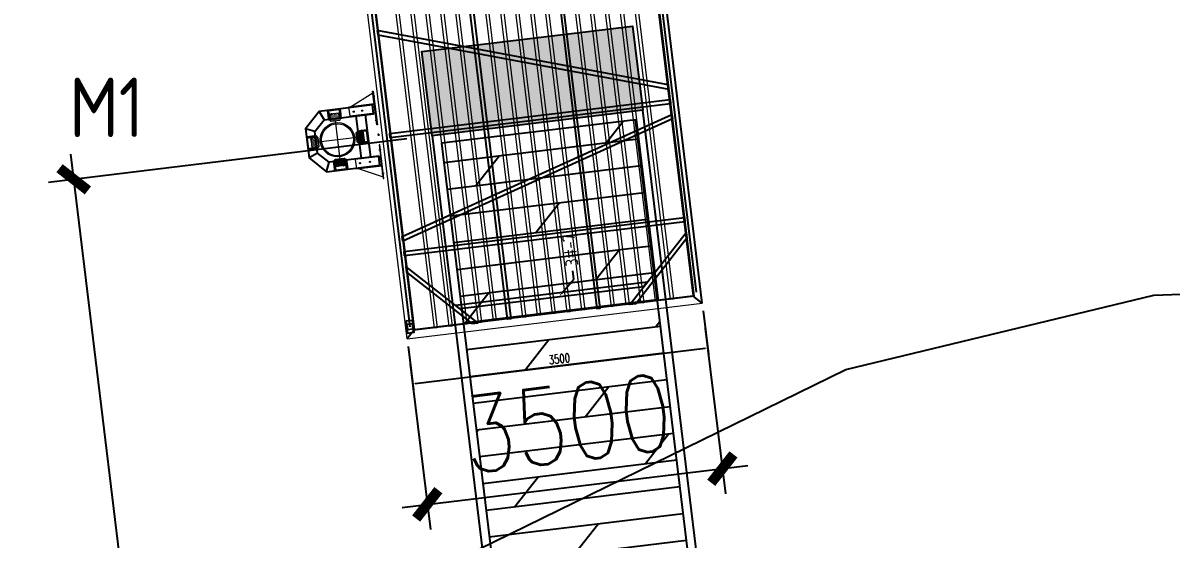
# Model space of a CAD drawing. Extents: x -259369 to -50372, y -155978 to 198088.
# Drawn here: x -196145 to -182626, y -27774 to -21694 of the extents above; entities that cross this region are included whole.
import ezdxf
from ezdxf import colors
from ezdxf.entities.mleader import LeaderData, LeaderLine
from ezdxf.math import Vec2, Vec3

# ---------------------------------------------------------------- set-up
doc = ezdxf.new("R2010")
doc.units = 0
doc.header["$LTSCALE"] = 1000
doc.header["$MEASUREMENT"] = 0
for name, pattern in [('CENTER', [2, 1.25, -0.25, 0.25, -0.25]), ('DASHED', [0.75, 0.5, -0.25]), ('HIDDEN', [0.375, 0.25, -0.125])]:
    doc.linetypes.add(name, pattern=pattern)
for name, color, linetype in [('PUB_TEXT', 7, 'Continuous'), ('主框型材', 4, 'Continuous'), ('抱桩器', 255, 'Continuous'), ('标注', 9, 'Continuous'), ('浮箱U槽', 5, 'Continuous'), ('连接端梁', 130, 'Continuous'), ('铝合金', 7, 'Continuous'), ('铝横梁', 220, 'Continuous')]:
    doc.layers.add(name, color=color, linetype=linetype)
for name, color, linetype, lineweight in [('导框型材', 2, 'Continuous', 18), ('轮子座', 7, 'Continuous', 9), ('铝主梁', 3, 'Continuous', 9), ('铝龙骨', 7, 'Continuous', 9)]:
    doc.layers.add(name, color=color, linetype=linetype, lineweight=lineweight)
doc.styles.add('HZTXT', font='txtw.shx', dxfattribs={"width": 0.8, "bigfont": 'hztxtw.shx'})
doc.styles.get("Standard").update_dxf_attribs({"font": 'gbenor.shx', "bigfont": 'gbcbig.shx'})
doc.styles.add('STANDARD_T3', font='simplex.shx', dxfattribs={"width": 0.7, "bigfont": 'hztxt.shx'})
doc.dimstyles.new('DIM-300', dxfattribs={"dimscale": 300, "dimtxt": 3, "dimasz": 1, "dimexe": 1, "dimexo": 1, "dimgap": 1, "dimtad": 1, "dimdec": 0, "dimdsep": 46, "dimtxsty": 'HZTXT', "dimblk": 'ARCHTICK', "dimcen": 0, "dimdle": 1, "dimclrd": 9, "dimclre": 9, "dimclrt": 2, "dimadec": 1, "dimazin": 0, "dimtfac": 1, "dimtdec": 0, "dimtix": 1, "dimtmove": 2, "dimatfit": 3, "dimldrblk": 'ARCHTICK', "dimfxl": 0, "dimtolj": 1, "dimtzin": 0, "dimarcsym": 0})
doc.dimstyles.new('W&&30', dxfattribs={"dimtxt": 105, "dimasz": 30, "dimexe": 75, "dimexo": 90, "dimgap": 30, "dimtad": 1, "dimdec": 0, "dimzin": 0, "dimdsep": 46, "dimtxsty": 'STANDARD_T3', "dimcen": 0.09, "dimclrd": 1, "dimclre": 1, "dimclrt": 7, "dimazin": 2, "dimtfac": 1, "dimtdec": 0, "dimtix": 1, "dimtmove": 2, "dimatfit": 3, "dimfxl": 0, "dimtolj": 1, "dimtzin": 0, "dimarcsym": 0})
pattern_1 = [(0, (1212.185, -561.11), (6.35, 12.7), [0, -12.7])]

# ---------------------------------------------------------------- blocks, each defined once
blk = doc.blocks.new('thwerg')
at = {"color": 252, "linetype": 'Continuous', "elevation": -32017, "flags": 128}
blk.add_lwpolyline([(106933, -30769), (107635, -30369), (114725, -28078), (119240, -25868), (122867, -24992), (126369, -24863), (131244, -25695), (140044, -24946), (146723, -24787), (160192, -25793), (172447, -28232), (182746, -30446)], dxfattribs=at)
blk = doc.blocks.new('_ArchTick')
at = {"color": 0, "linetype": 'ByBlock', "const_width": 0.4}
blk.add_lwpolyline([(-0.5, -0.5), (0.5, 0.5)], dxfattribs=at)
blk = doc.blocks.new('*D499')
at = {"color": 9, "lineweight": -2, "transparency": 16777216}
for p, q in [((-188110, -25292), (-187873, -27242)), ((-191584, -25714), (-191347, -27663)), ((-191681, -27402), (-187611, -26908))]:
    blk.add_line(p, q, dxfattribs=at)
at = {"layer": 'Defpoints', "color": 0, "transparency": 16777216}
for p in [(-188146, -24994, 29521), (-191620, -25416, 29521), (-187909, -26944)]:
    blk.add_point(p, dxfattribs=at)
at = {"color": 9, "lineweight": -2, "transparency": 16777216, "xscale": 300, "yscale": 300, "zscale": 300}
for p, rotation in [((-187909, -26944), 6.9186247879407), ((-191384, -27365), 186.9186247879407)]:
    blk.add_blockref('_ArchTick', p, dxfattribs=dict(at, rotation=rotation))
at = {"color": 2, "transparency": 16777216, "insert": (-189737, -26410), "char_height": 900, "attachment_point": 5, "rotation": 6.9186, "style": 'HZTXT'}
blk.add_mtext('\\A1;3500', dxfattribs=at)
blk = doc.blocks.new('GW-2.5x15m')
h = blk.add_hatch()
h.set_pattern_fill('DOTS', color=256, scale=50)
h.set_pattern_definition([(0, (0, 0), (39.6875, 79.375), [0, -79.375])])
h.paths.add_polyline_path([(120532, 62849), (119532, 62849), (119532, 60349), (120532, 60349)])
h.paths.add_polyline_path([(135532, 62849), (134532, 62849), (134532, 60349), (135532, 60349)])
h = blk.add_hatch()
h.set_pattern_fill('DOLMIT', color=252, scale=50, angle=89.9991)
h.set_pattern_definition([(89.999106, (-806344.56, -2433484.9), (-317.5, 0.004954), []), (134.999106, (-806344.6, -2433484.9), (-635.00947, -634.98966), [449.0128, -898.0256])])
edge = h.paths.add_edge_path()
edge.add_line((134432, 62749), (120632, 62749))
edge.add_line((120632, 62749), (120632, 60449))
edge.add_line((119632, 60449), (134432, 60449))
edge.add_line((134432, 60449), (134432, 62749))
at = {"color": 1}
for points in [[(120532, 62849), (120532, 60349), (119532, 60349), (119532, 62849)], [(134532, 62849), (134532, 60349), (135532, 60349), (135532, 62849)]]:
    blk.add_lwpolyline(points, close=True, dxfattribs=at)
at = {"layer": '抱桩器', "color": 1}
for points in [[(120532, 60349), (134532, 60349), (134532, 62849), (120532, 62849)], [(120632, 60449), (134432, 60449), (134432, 62749), (120632, 62749)]]:
    blk.add_lwpolyline(points, close=True, dxfattribs=at)
blk = doc.blocks.new('*D503')
at = {"color": 9, "lineweight": -2, "transparency": 16777216}
for p, q in [((-191625, -23061), (-195845, -23573)), ((-195583, -23239), (-193825, -37732)), ((-189938, -36959), (-194159, -37471))]:
    blk.add_line(p, q, dxfattribs=at)
at = {"layer": 'Defpoints', "color": 0, "transparency": 16777216}
for p in [(-191327, -23024, 29521), (-189641, -36922, 29521), (-193861, -37435)]:
    blk.add_point(p, dxfattribs=at)
at = {"color": 9, "lineweight": -2, "transparency": 16777216, "xscale": 300, "yscale": 300, "zscale": 300}
for p, rotation in [((-195547, -23536), 96.9173732974758), ((-193861, -37435), 276.9173732974758)]:
    blk.add_blockref('_ArchTick', p, dxfattribs=dict(at, rotation=rotation))
at = {"color": 2, "transparency": 16777216, "insert": (-193960, -30395), "char_height": 900, "attachment_point": 5, "rotation": 276.9174, "style": 'HZTXT'}
blk.add_mtext('\\A1;14000', dxfattribs=at)
blk = doc.blocks.new('*U362')
h = blk.add_hatch()
h.set_pattern_fill('DOTS', color=256, scale=8)
h.set_pattern_definition(pattern_1)
h.paths.add_polyline_path([(64, 50, 0.4142135624), (54, 60), (-11, 60, 0.4142135624), (-21, 50), (-21, -50, 0.4142135624), (-11, -60), (54, -60, 0.4142135624), (64, -50)])
at = {"layer": '导框型材', "color": 0, "linetype": 'Continuous'}
for p, q in [((-64, 63.508929), (-64, 75.5)), ((-64, 75.5), (-63.389317, 75.5)), ((-64, -63.50893), (-64, 63.508929)), ((-7.891644, 75.5), (-63.389317, 75.5)), ((-63.389317, 75.5), (-63.389317, 64.5)), ((-63.389317, 64.5), (-7.891644, 64.5)), ((-62, 77.5), (-6.502327, 77.5)), ((-62, 62.5), (-62, -62.5)), ((-6.502327, 62.5), (-62, 62.5)), ((-2.965328, 75.5), (-7.891644, 75.5)), ((-7.891644, 75.5), (-7.891644, 64.5)), ((-7.891644, 64.5), (-2.965328, 64.5)), ((-6.502327, 77.5), (-1.08338, 77.5)), ((-1.08338, 62.5), (-6.502327, 62.5)), ((47.5, 75.5), (-2.965328, 75.5)), ((-2.965328, 64.5), (-2.965328, 75.5)), ((47.5, 64.5), (-2.965328, 64.5)), ((-1.08338, 77.5), (45.5, 77.5)), ((45.5, 62.5), (-1.08338, 62.5)), ((31, 62.498484), (31, 60)), ((47.5, 64.5), (47.5, 75.5)), ((-64, -63.78066), (-64, -63.500287)), ((-64, -75.5), (-64, -63.78066)), ((-64, -75.5), (-63.389317, -75.5)), ((-63.389317, -64.5), (-63.389317, -75.5)), ((-7.891644, -64.5), (-63.389317, -64.5)), ((-63.389317, -75.5), (-7.891644, -75.5)), ((-62, -62.5), (-6.502327, -62.5)), ((-6.502327, -77.5), (-62, -77.5)), ((-2.965328, -64.5), (-7.891644, -64.5)), ((-7.891644, -75.5), (-7.891644, -64.5)), ((-7.891644, -75.5), (-2.965328, -75.5)), ((-6.502327, -62.5), (-1.08338, -62.5)), ((-1.08338, -77.5), (-6.502327, -77.5)), ((47.5, -64.5), (-2.965328, -64.5)), ((-2.965328, -64.5), (-2.965328, -75.5)), ((47.5, -75.5), (-2.965328, -75.5)), ((-1.08338, -62.5), (45.5, -62.5)), ((45.5, -77.5), (-1.08338, -77.5)), ((31, -60), (31, -62.498484)), ((47.5, -75.5), (47.5, -64.5))]:
    blk.add_line(p, q, dxfattribs=at)
at = {"layer": '导框型材', "color": 1, "linetype": 'CENTER', "ltscale": 0.28}
for p, q in [((-18.5, 35), (-14.5, 35)), ((-16.5, 37), (-16.5, 33)), ((-18.5, -35), (-14.5, -35)), ((-16.5, -37), (-16.5, -33))]:
    blk.add_line(p, q, dxfattribs=at)
at = {"layer": '导框型材', "color": 1, "linetype": 'CENTER', "ltscale": 0.404352}
for p, q in [((-18.5, 0), (-14.5, 0)), ((-16.5, -2), (-16.5, 2))]:
    blk.add_line(p, q, dxfattribs=at)
at = {"layer": '导框型材', "color": 1, "linetype": 'CENTER', "ltscale": 0.1}
for p, q in [((18.75, 70), (24.25, 70)), ((21.5, 67.25), (21.5, 72.75)), ((18.75, -70), (24.25, -70)), ((21.5, -72.75), (21.5, -67.25))]:
    blk.add_line(p, q, dxfattribs=at)
at = {"layer": '导框型材', "color": 0}
blk.add_lwpolyline([(-11, 60), (54, 60, -0.4142135624), (64, 50), (64, -50, -0.4142135624), (54, -60), (-11, -60, -0.4142135624), (-21, -50), (-21, 50, -0.4142135624)], format="xyb", close=True, dxfattribs=at)
for centre in [(21.5, 70), (21.5, -70)]:
    blk.add_circle(centre, 2.5, dxfattribs=at)
at = {"layer": '导框型材', "color": 0, "linetype": 'Continuous', "extrusion": (0, 0, -1)}
for centre, start, end in [((62, 75.5), 0, 90), ((62, 64.5), 270, 0), ((62, -64.5), 0, 90), ((62, -75.5), 270, 0)]:
    blk.add_arc(centre, 2, start, end, dxfattribs=at)
at = {"layer": '导框型材', "color": 0, "linetype": 'Continuous', "extrusion": (1.22461e-16, 0, -1)}
blk.add_arc((16.5, 35), 7, 310.0052008841, 49.9947991159, dxfattribs=at)
at = {"layer": '导框型材', "color": 0, "linetype": 'Continuous'}
for centre, radius, start, end in [((45.5, 75.5), 2, 0, 90), ((45.5, 64.5), 2, 270, 0), ((-16.5, -35), 7, 130.0052008841, 229.9947991159), ((45.5, -64.5), 2, 0, 90), ((45.5, -75.5), 2, 270, 0)]:
    blk.add_arc(centre, radius, start, end, dxfattribs=at)
for centre, major_axis, ratio, start_param, end_param in [((-62, 75.5), (0, 2), 0.694658, 0, 1.5707963268), ((-6.502327, 75.5), (0, -2), 0.694658, 3.1415926536, 4.7123889804), ((-6.502327, 64.5), (0, 2), 0.694658, 1.5707963268, 3.1415926536), ((-1.08338, 75.5), (0, -2), 0.940974, 3.1415926536, 4.7123889804), ((-1.08338, 64.5), (0, 2), 0.940974, 1.5707963268, 3.1415926536), ((-62, -75.5), (0, 2), 0.694658, 1.5707963268, 3.1415926536), ((-6.502327, -64.5), (0, 2), 0.694658, 0, 1.5707963268), ((-6.502327, -75.5), (0, 2), 0.694658, 1.5707963268, 3.1415926536), ((-1.08338, -64.5), (0, 2), 0.940974, 0, 1.5707963268), ((-1.08338, -75.5), (0, 2), 0.940974, 1.5707963268, 3.1415926536)]:
    blk.add_ellipse(centre, major_axis=major_axis, ratio=ratio, start_param=start_param, end_param=end_param, dxfattribs=at)
at = {"layer": '导框型材', "color": 0, "linetype": 'Continuous', "extrusion": (0, 0, -1)}
for centre, start_param, end_param in [((-62, 64.5), 0, 1.5707963268), ((-62, -64.5), 1.5707963268, 3.1415926536)]:
    blk.add_ellipse(centre, major_axis=(0, -2), ratio=0.694658, start_param=start_param, end_param=end_param, dxfattribs=at)
blk = doc.blocks.new('*U358')
at = {"layer": '轮子座', "color": 0, "linetype": 'ByBlock', "lineweight": -2, "transparency": 16777216}
blk.add_blockref('*U362', (0, 0), dxfattribs=at)
blk = doc.blocks.new('*U359')
h = blk.add_hatch()
h.set_pattern_fill('DOTS', color=256, scale=8)
h.set_pattern_definition(pattern_1)
h.paths.add_polyline_path([(64, 50, 0.4142135624), (54, 60), (-11, 60, 0.4142135624), (-21, 50), (-21, -50, 0.4142135624), (-11, -60), (54, -60, 0.4142135624), (64, -50)])
at = {"layer": '导框型材', "color": 0, "linetype": 'Continuous'}
for p, q in [((-64, 63.508929), (-64, 75.5)), ((-64, 75.5), (-63.389317, 75.5)), ((-64, -63.50893), (-64, 63.508929)), ((-7.891644, 75.5), (-63.389317, 75.5)), ((-63.389317, 75.5), (-63.389317, 64.5)), ((-63.389317, 64.5), (-7.891644, 64.5)), ((-62, 77.5), (-6.502327, 77.5)), ((-62, 62.5), (-62, -62.5)), ((-6.502327, 62.5), (-62, 62.5)), ((-2.965328, 75.5), (-7.891644, 75.5)), ((-7.891644, 75.5), (-7.891644, 64.5)), ((-7.891644, 64.5), (-2.965328, 64.5)), ((-6.502327, 77.5), (-1.08338, 77.5)), ((-1.08338, 62.5), (-6.502327, 62.5)), ((47.5, 75.5), (-2.965328, 75.5)), ((-2.965328, 64.5), (-2.965328, 75.5)), ((47.5, 64.5), (-2.965328, 64.5)), ((-1.08338, 77.5), (45.5, 77.5)), ((45.5, 62.5), (-1.08338, 62.5)), ((31, 62.498484), (31, 60)), ((47.5, 64.5), (47.5, 75.5)), ((-64, -63.78066), (-64, -63.500287)), ((-64, -75.5), (-64, -63.78066)), ((-64, -75.5), (-63.389317, -75.5)), ((-63.389317, -64.5), (-63.389317, -75.5)), ((-7.891644, -64.5), (-63.389317, -64.5)), ((-63.389317, -75.5), (-7.891644, -75.5)), ((-62, -62.5), (-6.502327, -62.5)), ((-6.502327, -77.5), (-62, -77.5)), ((-2.965328, -64.5), (-7.891644, -64.5)), ((-7.891644, -75.5), (-7.891644, -64.5)), ((-7.891644, -75.5), (-2.965328, -75.5)), ((-6.502327, -62.5), (-1.08338, -62.5)), ((-1.08338, -77.5), (-6.502327, -77.5)), ((47.5, -64.5), (-2.965328, -64.5)), ((-2.965328, -64.5), (-2.965328, -75.5)), ((47.5, -75.5), (-2.965328, -75.5)), ((-1.08338, -62.5), (45.5, -62.5)), ((45.5, -77.5), (-1.08338, -77.5)), ((31, -60), (31, -62.498484)), ((47.5, -75.5), (47.5, -64.5))]:
    blk.add_line(p, q, dxfattribs=at)
at = {"layer": '导框型材', "color": 1, "linetype": 'CENTER', "ltscale": 0.28}
for p, q in [((-18.5, 35), (-14.5, 35)), ((-16.5, 37), (-16.5, 33)), ((-18.5, -35), (-14.5, -35)), ((-16.5, -37), (-16.5, -33))]:
    blk.add_line(p, q, dxfattribs=at)
at = {"layer": '导框型材', "color": 1, "linetype": 'CENTER', "ltscale": 0.404352}
for p, q in [((-18.5, 0), (-14.5, 0)), ((-16.5, -2), (-16.5, 2))]:
    blk.add_line(p, q, dxfattribs=at)
at = {"layer": '导框型材', "color": 1, "linetype": 'CENTER', "ltscale": 0.1}
for p, q in [((18.75, 70), (24.25, 70)), ((21.5, 67.25), (21.5, 72.75)), ((18.75, -70), (24.25, -70)), ((21.5, -72.75), (21.5, -67.25))]:
    blk.add_line(p, q, dxfattribs=at)
at = {"layer": '导框型材', "color": 0}
blk.add_lwpolyline([(-11, 60), (54, 60, -0.4142135624), (64, 50), (64, -50, -0.4142135624), (54, -60), (-11, -60, -0.4142135624), (-21, -50), (-21, 50, -0.4142135624)], format="xyb", close=True, dxfattribs=at)
for centre in [(21.5, 70), (21.5, -70)]:
    blk.add_circle(centre, 2.5, dxfattribs=at)
at = {"layer": '导框型材', "color": 0, "linetype": 'Continuous', "extrusion": (0, 0, -1)}
for centre, start, end in [((62, 75.5), 0, 90), ((62, 64.5), 270, 0), ((62, -64.5), 0, 90), ((62, -75.5), 270, 0)]:
    blk.add_arc(centre, 2, start, end, dxfattribs=at)
at = {"layer": '导框型材', "color": 0, "linetype": 'Continuous', "extrusion": (1.22461e-16, 0, -1)}
blk.add_arc((16.5, 35), 7, 310.0052008841, 49.9947991159, dxfattribs=at)
at = {"layer": '导框型材', "color": 0, "linetype": 'Continuous'}
for centre, radius, start, end in [((45.5, 75.5), 2, 0, 90), ((45.5, 64.5), 2, 270, 0), ((-16.5, -35), 7, 130.0052008841, 229.9947991159), ((45.5, -64.5), 2, 0, 90), ((45.5, -75.5), 2, 270, 0)]:
    blk.add_arc(centre, radius, start, end, dxfattribs=at)
for centre, major_axis, ratio, start_param, end_param in [((-62, 75.5), (0, 2), 0.694658, 0, 1.5707963268), ((-6.502327, 75.5), (0, -2), 0.694658, 3.1415926536, 4.7123889804), ((-6.502327, 64.5), (0, 2), 0.694658, 1.5707963268, 3.1415926536), ((-1.08338, 75.5), (0, -2), 0.940974, 3.1415926536, 4.7123889804), ((-1.08338, 64.5), (0, 2), 0.940974, 1.5707963268, 3.1415926536), ((-62, -75.5), (0, 2), 0.694658, 1.5707963268, 3.1415926536), ((-6.502327, -64.5), (0, 2), 0.694658, 0, 1.5707963268), ((-6.502327, -75.5), (0, 2), 0.694658, 1.5707963268, 3.1415926536), ((-1.08338, -64.5), (0, 2), 0.940974, 0, 1.5707963268), ((-1.08338, -75.5), (0, 2), 0.940974, 1.5707963268, 3.1415926536)]:
    blk.add_ellipse(centre, major_axis=major_axis, ratio=ratio, start_param=start_param, end_param=end_param, dxfattribs=at)
at = {"layer": '导框型材', "color": 0, "linetype": 'Continuous', "extrusion": (0, 0, -1)}
for centre, start_param, end_param in [((-62, 64.5), 0, 1.5707963268), ((-62, -64.5), 1.5707963268, 3.1415926536)]:
    blk.add_ellipse(centre, major_axis=(0, -2), ratio=0.694658, start_param=start_param, end_param=end_param, dxfattribs=at)
blk = doc.blocks.new('*U360')
at = {"layer": '轮子座', "color": 0, "linetype": 'ByBlock', "lineweight": -2, "transparency": 16777216}
blk.add_blockref('*U359', (0, 0), dxfattribs=at)
blk = doc.blocks.new('*U361')
h = blk.add_hatch()
h.set_pattern_fill('DOTS', color=256, scale=8)
h.set_pattern_definition(pattern_1)
h.paths.add_polyline_path([(64, 50, 0.4142135624), (54, 60), (-11, 60, 0.4142135624), (-21, 50), (-21, -50, 0.4142135624), (-11, -60), (54, -60, 0.4142135624), (64, -50)])
at = {"layer": '导框型材', "color": 0, "linetype": 'Continuous'}
for p, q in [((-64, 63.508929), (-64, 75.5)), ((-64, 75.5), (-63.389317, 75.5)), ((-64, -63.50893), (-64, 63.508929)), ((-7.891644, 75.5), (-63.389317, 75.5)), ((-63.389317, 75.5), (-63.389317, 64.5)), ((-63.389317, 64.5), (-7.891644, 64.5)), ((-62, 77.5), (-6.502327, 77.5)), ((-62, 62.5), (-62, -62.5)), ((-6.502327, 62.5), (-62, 62.5)), ((-2.965328, 75.5), (-7.891644, 75.5)), ((-7.891644, 75.5), (-7.891644, 64.5)), ((-7.891644, 64.5), (-2.965328, 64.5)), ((-6.502327, 77.5), (-1.08338, 77.5)), ((-1.08338, 62.5), (-6.502327, 62.5)), ((47.5, 75.5), (-2.965328, 75.5)), ((-2.965328, 64.5), (-2.965328, 75.5)), ((47.5, 64.5), (-2.965328, 64.5)), ((-1.08338, 77.5), (45.5, 77.5)), ((45.5, 62.5), (-1.08338, 62.5)), ((31, 62.498484), (31, 60)), ((47.5, 64.5), (47.5, 75.5)), ((-64, -63.78066), (-64, -63.500287)), ((-64, -75.5), (-64, -63.78066)), ((-64, -75.5), (-63.389317, -75.5)), ((-63.389317, -64.5), (-63.389317, -75.5)), ((-7.891644, -64.5), (-63.389317, -64.5)), ((-63.389317, -75.5), (-7.891644, -75.5)), ((-62, -62.5), (-6.502327, -62.5)), ((-6.502327, -77.5), (-62, -77.5)), ((-2.965328, -64.5), (-7.891644, -64.5)), ((-7.891644, -75.5), (-7.891644, -64.5)), ((-7.891644, -75.5), (-2.965328, -75.5)), ((-6.502327, -62.5), (-1.08338, -62.5)), ((-1.08338, -77.5), (-6.502327, -77.5)), ((47.5, -64.5), (-2.965328, -64.5)), ((-2.965328, -64.5), (-2.965328, -75.5)), ((47.5, -75.5), (-2.965328, -75.5)), ((-1.08338, -62.5), (45.5, -62.5)), ((45.5, -77.5), (-1.08338, -77.5)), ((31, -60), (31, -62.498484)), ((47.5, -75.5), (47.5, -64.5))]:
    blk.add_line(p, q, dxfattribs=at)
at = {"layer": '导框型材', "color": 1, "linetype": 'CENTER', "ltscale": 0.28}
for p, q in [((-18.5, 35), (-14.5, 35)), ((-16.5, 37), (-16.5, 33)), ((-18.5, -35), (-14.5, -35)), ((-16.5, -37), (-16.5, -33))]:
    blk.add_line(p, q, dxfattribs=at)
at = {"layer": '导框型材', "color": 1, "linetype": 'CENTER', "ltscale": 0.404352}
for p, q in [((-18.5, 0), (-14.5, 0)), ((-16.5, -2), (-16.5, 2))]:
    blk.add_line(p, q, dxfattribs=at)
at = {"layer": '导框型材', "color": 1, "linetype": 'CENTER', "ltscale": 0.1}
for p, q in [((18.75, 70), (24.25, 70)), ((21.5, 67.25), (21.5, 72.75)), ((18.75, -70), (24.25, -70)), ((21.5, -72.75), (21.5, -67.25))]:
    blk.add_line(p, q, dxfattribs=at)
at = {"layer": '导框型材', "color": 0}
blk.add_lwpolyline([(-11, 60), (54, 60, -0.4142135624), (64, 50), (64, -50, -0.4142135624), (54, -60), (-11, -60, -0.4142135624), (-21, -50), (-21, 50, -0.4142135624)], format="xyb", close=True, dxfattribs=at)
for centre in [(21.5, 70), (21.5, -70)]:
    blk.add_circle(centre, 2.5, dxfattribs=at)
at = {"layer": '导框型材', "color": 0, "linetype": 'Continuous', "extrusion": (0, 0, -1)}
for centre, start, end in [((62, 75.5), 0, 90), ((62, 64.5), 270, 0), ((62, -64.5), 0, 90), ((62, -75.5), 270, 0)]:
    blk.add_arc(centre, 2, start, end, dxfattribs=at)
at = {"layer": '导框型材', "color": 0, "linetype": 'Continuous', "extrusion": (1.22461e-16, 0, -1)}
blk.add_arc((16.5, 35), 7, 310.0052008841, 49.9947991159, dxfattribs=at)
at = {"layer": '导框型材', "color": 0, "linetype": 'Continuous'}
for centre, radius, start, end in [((45.5, 75.5), 2, 0, 90), ((45.5, 64.5), 2, 270, 0), ((-16.5, -35), 7, 130.0052008841, 229.9947991159), ((45.5, -64.5), 2, 0, 90), ((45.5, -75.5), 2, 270, 0)]:
    blk.add_arc(centre, radius, start, end, dxfattribs=at)
for centre, major_axis, ratio, start_param, end_param in [((-62, 75.5), (0, 2), 0.694658, 0, 1.5707963268), ((-6.502327, 75.5), (0, -2), 0.694658, 3.1415926536, 4.7123889804), ((-6.502327, 64.5), (0, 2), 0.694658, 1.5707963268, 3.1415926536), ((-1.08338, 75.5), (0, -2), 0.940974, 3.1415926536, 4.7123889804), ((-1.08338, 64.5), (0, 2), 0.940974, 1.5707963268, 3.1415926536), ((-62, -75.5), (0, 2), 0.694658, 1.5707963268, 3.1415926536), ((-6.502327, -64.5), (0, 2), 0.694658, 0, 1.5707963268), ((-6.502327, -75.5), (0, 2), 0.694658, 1.5707963268, 3.1415926536), ((-1.08338, -64.5), (0, 2), 0.940974, 0, 1.5707963268), ((-1.08338, -75.5), (0, 2), 0.940974, 1.5707963268, 3.1415926536)]:
    blk.add_ellipse(centre, major_axis=major_axis, ratio=ratio, start_param=start_param, end_param=end_param, dxfattribs=at)
at = {"layer": '导框型材', "color": 0, "linetype": 'Continuous', "extrusion": (0, 0, -1)}
for centre, start_param, end_param in [((-62, 64.5), 0, 1.5707963268), ((-62, -64.5), 1.5707963268, 3.1415926536)]:
    blk.add_ellipse(centre, major_axis=(0, -2), ratio=0.694658, start_param=start_param, end_param=end_param, dxfattribs=at)
blk = doc.blocks.new('*U364')
at = {"layer": '轮子座', "color": 0, "linetype": 'ByBlock', "lineweight": -2, "transparency": 16777216}
blk.add_blockref('*U361', (0, 0), dxfattribs=at)
blk = doc.blocks.new('*U365')
h = blk.add_hatch()
h.set_pattern_fill('DOTS', color=256, scale=8)
h.set_pattern_definition(pattern_1)
h.paths.add_polyline_path([(64, 50, 0.4142135624), (54, 60), (-11, 60, 0.4142135624), (-21, 50), (-21, -50, 0.4142135624), (-11, -60), (54, -60, 0.4142135624), (64, -50)])
at = {"layer": '导框型材', "color": 0, "linetype": 'Continuous'}
for p, q in [((-64, 63.508929), (-64, 75.5)), ((-64, 75.5), (-63.389317, 75.5)), ((-64, -63.50893), (-64, 63.508929)), ((-7.891644, 75.5), (-63.389317, 75.5)), ((-63.389317, 75.5), (-63.389317, 64.5)), ((-63.389317, 64.5), (-7.891644, 64.5)), ((-62, 77.5), (-6.502327, 77.5)), ((-62, 62.5), (-62, -62.5)), ((-6.502327, 62.5), (-62, 62.5)), ((-2.965328, 75.5), (-7.891644, 75.5)), ((-7.891644, 75.5), (-7.891644, 64.5)), ((-7.891644, 64.5), (-2.965328, 64.5)), ((-6.502327, 77.5), (-1.08338, 77.5)), ((-1.08338, 62.5), (-6.502327, 62.5)), ((47.5, 75.5), (-2.965328, 75.5)), ((-2.965328, 64.5), (-2.965328, 75.5)), ((47.5, 64.5), (-2.965328, 64.5)), ((-1.08338, 77.5), (45.5, 77.5)), ((45.5, 62.5), (-1.08338, 62.5)), ((31, 62.498484), (31, 60)), ((47.5, 64.5), (47.5, 75.5)), ((-64, -63.78066), (-64, -63.500287)), ((-64, -75.5), (-64, -63.78066)), ((-64, -75.5), (-63.389317, -75.5)), ((-63.389317, -64.5), (-63.389317, -75.5)), ((-7.891644, -64.5), (-63.389317, -64.5)), ((-63.389317, -75.5), (-7.891644, -75.5)), ((-62, -62.5), (-6.502327, -62.5)), ((-6.502327, -77.5), (-62, -77.5)), ((-2.965328, -64.5), (-7.891644, -64.5)), ((-7.891644, -75.5), (-7.891644, -64.5)), ((-7.891644, -75.5), (-2.965328, -75.5)), ((-6.502327, -62.5), (-1.08338, -62.5)), ((-1.08338, -77.5), (-6.502327, -77.5)), ((47.5, -64.5), (-2.965328, -64.5)), ((-2.965328, -64.5), (-2.965328, -75.5)), ((47.5, -75.5), (-2.965328, -75.5)), ((-1.08338, -62.5), (45.5, -62.5)), ((45.5, -77.5), (-1.08338, -77.5)), ((31, -60), (31, -62.498484)), ((47.5, -75.5), (47.5, -64.5))]:
    blk.add_line(p, q, dxfattribs=at)
at = {"layer": '导框型材', "color": 1, "linetype": 'CENTER', "ltscale": 0.28}
for p, q in [((-18.5, 35), (-14.5, 35)), ((-16.5, 37), (-16.5, 33)), ((-18.5, -35), (-14.5, -35)), ((-16.5, -37), (-16.5, -33))]:
    blk.add_line(p, q, dxfattribs=at)
at = {"layer": '导框型材', "color": 1, "linetype": 'CENTER', "ltscale": 0.404352}
for p, q in [((-18.5, 0), (-14.5, 0)), ((-16.5, -2), (-16.5, 2))]:
    blk.add_line(p, q, dxfattribs=at)
at = {"layer": '导框型材', "color": 1, "linetype": 'CENTER', "ltscale": 0.1}
for p, q in [((18.75, 70), (24.25, 70)), ((21.5, 67.25), (21.5, 72.75)), ((18.75, -70), (24.25, -70)), ((21.5, -72.75), (21.5, -67.25))]:
    blk.add_line(p, q, dxfattribs=at)
at = {"layer": '导框型材', "color": 0}
blk.add_lwpolyline([(-11, 60), (54, 60, -0.4142135624), (64, 50), (64, -50, -0.4142135624), (54, -60), (-11, -60, -0.4142135624), (-21, -50), (-21, 50, -0.4142135624)], format="xyb", close=True, dxfattribs=at)
for centre in [(21.5, 70), (21.5, -70)]:
    blk.add_circle(centre, 2.5, dxfattribs=at)
at = {"layer": '导框型材', "color": 0, "linetype": 'Continuous', "extrusion": (0, 0, -1)}
for centre, start, end in [((62, 75.5), 0, 90), ((62, 64.5), 270, 0), ((62, -64.5), 0, 90), ((62, -75.5), 270, 0)]:
    blk.add_arc(centre, 2, start, end, dxfattribs=at)
at = {"layer": '导框型材', "color": 0, "linetype": 'Continuous', "extrusion": (1.22461e-16, 0, -1)}
blk.add_arc((16.5, 35), 7, 310.0052008841, 49.9947991159, dxfattribs=at)
at = {"layer": '导框型材', "color": 0, "linetype": 'Continuous'}
for centre, radius, start, end in [((45.5, 75.5), 2, 0, 90), ((45.5, 64.5), 2, 270, 0), ((-16.5, -35), 7, 130.0052008841, 229.9947991159), ((45.5, -64.5), 2, 0, 90), ((45.5, -75.5), 2, 270, 0)]:
    blk.add_arc(centre, radius, start, end, dxfattribs=at)
for centre, major_axis, ratio, start_param, end_param in [((-62, 75.5), (0, 2), 0.694658, 0, 1.5707963268), ((-6.502327, 75.5), (0, -2), 0.694658, 3.1415926536, 4.7123889804), ((-6.502327, 64.5), (0, 2), 0.694658, 1.5707963268, 3.1415926536), ((-1.08338, 75.5), (0, -2), 0.940974, 3.1415926536, 4.7123889804), ((-1.08338, 64.5), (0, 2), 0.940974, 1.5707963268, 3.1415926536), ((-62, -75.5), (0, 2), 0.694658, 1.5707963268, 3.1415926536), ((-6.502327, -64.5), (0, 2), 0.694658, 0, 1.5707963268), ((-6.502327, -75.5), (0, 2), 0.694658, 1.5707963268, 3.1415926536), ((-1.08338, -64.5), (0, 2), 0.940974, 0, 1.5707963268), ((-1.08338, -75.5), (0, 2), 0.940974, 1.5707963268, 3.1415926536)]:
    blk.add_ellipse(centre, major_axis=major_axis, ratio=ratio, start_param=start_param, end_param=end_param, dxfattribs=at)
at = {"layer": '导框型材', "color": 0, "linetype": 'Continuous', "extrusion": (0, 0, -1)}
for centre, start_param, end_param in [((-62, 64.5), 0, 1.5707963268), ((-62, -64.5), 1.5707963268, 3.1415926536)]:
    blk.add_ellipse(centre, major_axis=(0, -2), ratio=0.694658, start_param=start_param, end_param=end_param, dxfattribs=at)
blk = doc.blocks.new('*U363')
at = {"layer": '轮子座', "color": 0, "linetype": 'ByBlock', "lineweight": -2, "transparency": 16777216}
blk.add_blockref('*U365', (0, 0), dxfattribs=at)
blk = doc.blocks.new('外抱桩器')
for radius in [203, 189]:
    blk.add_circle((0, 487), radius)
at = {"layer": '主框型材'}
for points in [[(-359, 660), (-359, 28), (-252, 28), (-252, 616), (-129, 739), (129, 739), (252, 616), (252, 28), (358, 28), (358, 660), (173, 845), (-173, 845), (-359, 660)], [(-129, 739), (-173, 845)], [(129, 739), (173, 845)], [(-359, 660), (-252, 616)], [(358, 660), (252, 616)]]:
    blk.add_lwpolyline(points, dxfattribs=at)
blk.add_lwpolyline([(-252, 128), (-252, 234), (252, 234), (252, 128)], close=True, dxfattribs=at)
at = {"layer": '导框型材', "color": 1, "linetype": 'CENTER', "ltscale": 5}
for p, q in [((0, 256), (0, 717)), ((230, 487), (-230, 487))]:
    blk.add_line(p, q, dxfattribs=at)
at = {"layer": '导框型材', "color": 2, "linetype": 'HIDDEN', "ltscale": 100}
for p, q in [((-359, 8), (-359, 308)), ((359, 8), (359, 308))]:
    blk.add_line(p, q, dxfattribs=at)
at = {"layer": '导框型材', "color": 1, "linetype": 'CENTER', "ltscale": 0.28}
for p, q in [((-313, 258), (-297, 258)), ((-313, 138), (-297, 138)), ((-305, 250), (-305, 266)), ((-305, 130), (-305, 146)), ((313, 258), (297, 258)), ((313, 158), (297, 158)), ((305, 250), (305, 266)), ((305, 150), (305, 166))]:
    blk.add_line(p, q, dxfattribs=at)
at = {"layer": '导框型材', "color": 2, "linetype": 'DASHED', "ltscale": 2}
for p, q in [((-517, 0), (-117, 0)), ((517, 0), (117, 0))]:
    blk.add_line(p, q, dxfattribs=at)
at = {"layer": '导框型材', "color": 1, "linetype": 'CENTER', "ltscale": 0.36}
for p, q in [((-464, 8), (-464, 0)), ((-457, 18), (-457, -10)), ((-450, 8), (-450, 0)), ((-184, 8), (-184, 0)), ((-177, 18), (-177, -10)), ((-170, 8), (-170, 0)), ((-14, 0), (14, 0)), ((0, 14), (0, -14)), ((170, 8), (170, 0)), ((177, 18), (177, -10)), ((184, 8), (184, 0)), ((450, 8), (450, 0)), ((457, 18), (457, -10)), ((464, 8), (464, 0))]:
    blk.add_line(p, q, dxfattribs=at)
at = {"layer": '导框型材', "color": 2}
for points in [[(-497, 8), (-367, 8), (-367, 288), (-497, 8)], [(497, 8), (367, 8), (367, 288), (497, 8)]]:
    blk.add_lwpolyline(points, dxfattribs=at)
for points in [[(-257, 8), (-257, 308), (-367, 308), (-367, 8)], [(257, 8), (257, 308), (367, 308), (367, 8)], [(-517, 0), (-117, 0), (-117, 8), (-517, 8)], [(517, 0), (117, 0), (117, 8), (517, 8)]]:
    blk.add_lwpolyline(points, close=True, dxfattribs=at)
for centre in [(-305, 258), (-305, 138), (305, 258), (305, 158)]:
    blk.add_circle(centre, 7, dxfattribs=at)
at = {"layer": '轮子座', "color": 7, "xscale": -1, "rotation": 90}
blk.add_blockref('*U364', (0, 776), dxfattribs=at)
at = {"layer": '轮子座', "color": 7}
blk.add_blockref('*U358', (-289, 487), dxfattribs=at)
at = {"layer": '轮子座', "color": 7, "xscale": -1}
blk.add_blockref('*U360', (289, 487), dxfattribs=at)
at = {"layer": '轮子座', "color": 7, "rotation": 90}
blk.add_blockref('*U363', (0, 197), dxfattribs=at)
blk = doc.blocks.new('sgsdfgdfg')
at = {"layer": '连接端梁', "color": 0, "elevation": 29521}
for points in [[(29142, 88482), (29159, 88343), (29238, 88353), (29221, 88492)], [(29151, 88443), (29159, 88384), (29228, 88392), (29221, 88452)]]:
    blk.add_lwpolyline(points, close=True, dxfattribs=at)
blk = doc.blocks.new('*D519')
at = {"color": 1, "lineweight": -2, "transparency": 16777216}
for p, q in [((-188135, -25084), (-188073, -25597)), ((-191609, -25505), (-191547, -26018)), ((-191526, -25940), (-188111, -25526))]:
    blk.add_line(p, q, dxfattribs=at)
at = {"color": 1, "transparency": 16777216}
for points in [[(-188112, -25521), (-188111, -25531), (-188082, -25522)], [(-191527, -25935), (-191526, -25945), (-191556, -25944)]]:
    blk.add_solid(points, dxfattribs=at)
at = {"layer": 'Defpoints', "color": 0, "transparency": 16777216}
for p in [(-188146, -24994), (-191620, -25416), (-188082, -25522)]:
    blk.add_point(p, dxfattribs=at)
at = {"color": 7, "transparency": 16777216, "insert": (-189829, -25651), "char_height": 105, "attachment_point": 5, "rotation": 6.9186, "style": 'STANDARD_T3'}
blk.add_mtext('\\A1;3500', dxfattribs=at)

msp = doc.modelspace()

# ---------------------------------------------------------------- linework, layer by layer
at = {"layer": '浮箱U槽', "linetype": 'ByBlock', "elevation": 29521}
for points in [[(-191062.74, -19715.87), (-190399.69, -25180.18), (-190439.39, -25185), (-191105.47, -19692.77)], [(-189963.11, -20310.48), (-189387.11, -25057.31), (-189347.4, -25052.49), (-189920.33, -20333.61)]]:
    msp.add_lwpolyline(points, close=True, dxfattribs=at)
at = {"layer": '连接端梁', "color": 0, "elevation": 29521}
for points in [[(-191587.11, -25273.37), (-192333.96, -19118.52), (-192346.85, -19012.23), (-192342.21, -19003.62), (-192234.62, -18950.48), (-184704.52, -15230.4), (-184688.32, -15223.63), (-176862.9, -12619), (-176575.33, -12523.28), (-176566.19, -12520.87), (-168457.63, -11013.37), (-168159.65, -10957.97), (-168150.25, -10956.83), (-168062.84, -10952.77), (-159608.83, -10560.88), (-159599.38, -10561.04), (-159512.24, -10569), (-151386.14, -11312.08)], [(-188211.86, -24863.81), (-188682.2, -20987.76), (-183400.01, -18378.21), (-175789.15, -15845), (-175718.82, -15821.59), (-167836.17, -14356.09), (-167763.29, -14342.54), (-159680.14, -13967.84), (-151695.75, -14697.95), (-151622.31, -14704.66), (-143812.93, -16522.27), (-143741.14, -16538.98), (-136254.6, -19409.83), (-136190.26, -19434.5), (-130865.29, -22369.27), (-131212.11, -26177.21)], [(-188145.66, -24994.29), (-188627.5, -21023.41), (-183389.29, -18428.68), (-175702.26, -15869.42), (-167753.44, -14392.19), (-159677.19, -14018.42), (-151625.94, -14755.16), (-143751.66, -16588.49), (-136202.99, -19483.84), (-130918.29, -22403.06), (-131281.41, -26386.54)]]:
    msp.add_lwpolyline(points, dxfattribs=at)
at = {"layer": '铝主梁', "color": 3}
for p, q in [((-191620.18, -25415.9, 29521), (-192400.76, -18983.08, 29521)), ((-192292.95, -19041.38, 29521), (-191532.95, -25304.58, 29521)), ((-188735.31, -20965.12, 29521), (-188256.98, -24907.06, 29521)), ((-188145.66, -24994.29, 29521), (-188627.5, -21023.41, 29521)), ((-191620.18, -25415.9, 29521), (-188145.66, -24994.29, 29521)), ((-188256.98, -24907.06, 29521), (-191532.95, -25304.58, 29521))]:
    msp.add_line(p, q, dxfattribs=at)
at = {"layer": '铝主梁', "color": 251}
for p, q in [((-192306.98, -19033.79, 29521), (-191544.31, -25319.08, 29521)), ((-188721.28, -20972.71, 29521), (-188242.48, -24918.42, 29521)), ((-188242.49, -24918.42, 29521), (-191544.31, -25319.08, 29521))]:
    msp.add_line(p, q, dxfattribs=at)
at = {"layer": '铝合金', "color": 3}
for p, q in [((-188145.66, -24994.29, 29521), (-188256.98, -24907.06, 29521)), ((-191532.95, -25304.58, 29521), (-191620.18, -25415.9, 29521))]:
    msp.add_line(p, q, dxfattribs=at)
at = {"layer": '铝横梁', "elevation": 29521}
for points in [[(-191973.51, -21781.99), (-191967.2, -21834.03), (-188539.18, -22473.33), (-188545.5, -22421.29)], [(-191819.93, -23047.71), (-191825.95, -22998.08), (-188524.12, -22597.42), (-188518.1, -22647.06)], [(-191672.36, -24263.79), (-191678.68, -24211.75), (-188503.05, -22771.15), (-188496.73, -22823.19)], [(-191651.28, -24437.52), (-191657.31, -24387.88), (-188355.48, -23987.23), (-188349.46, -24036.86)], [(-188334.4, -24160.95), (-188325.89, -24231.17), (-188929.5, -25001.79), (-188999.87, -25010.32)], [(-191636.23, -24561.61), (-191627.7, -24631.82), (-190857.3, -25235.71), (-190786.93, -25227.17)], [(-190996.21, -25063.16), (-191051.87, -25019.55), (-188792.27, -24745.36), (-188835.88, -24801.02)]]:
    msp.add_lwpolyline(points, close=True, dxfattribs=at)
at = {"layer": '铝龙骨', "color": 4, "elevation": 29521}
for points in [[(-191300.58, -25289.5), (-192039.6, -19199.15), (-192004.85, -19194.93), (-191265.83, -25285.28)], [(-190953.13, -25247.34), (-191662.27, -19403.18), (-191627.53, -19398.97), (-190918.38, -25243.12)], [(-190605.67, -25205.18), (-191284.95, -19607.22), (-191250.2, -19603), (-190570.93, -25200.96)], [(-190258.22, -25163.02), (-190907.62, -19811.25), (-190872.88, -19807.03), (-190223.48, -25158.8)], [(-189910.77, -25120.86), (-190530.3, -20015.28), (-190495.55, -20011.07), (-189876.03, -25116.64)], [(-189563.32, -25078.7), (-190152.97, -20219.32), (-190118.23, -20215.1), (-189528.57, -25074.48)], [(-189215.87, -25036.54), (-189775.65, -20423.35), (-189740.9, -20419.13), (-189181.12, -25032.32)], [(-188868.42, -24994.38), (-189398.32, -20627.38), (-189363.58, -20623.17), (-188833.67, -24990.16)], [(-188520.97, -24952.21), (-189021, -20831.42), (-188986.25, -20827.2), (-188486.22, -24948)]]:
    msp.add_lwpolyline(points, close=True, dxfattribs=at)
at = {"layer": '铝龙骨', "color": 2, "elevation": 29521}
for points in [[(-191126.85, -25268.42), (-191850.94, -19301.17), (-191816.19, -19296.95), (-191092.11, -25264.2)], [(-190779.4, -25226.26), (-191473.61, -19505.2), (-191438.87, -19500.98), (-190744.65, -25222.04)], [(-190084.5, -25141.94), (-190718.96, -19913.27), (-190684.22, -19909.05), (-190049.75, -25137.72)], [(-189737.05, -25099.78), (-190341.63, -20117.3), (-190306.89, -20113.08), (-189702.3, -25095.56)], [(-189042.14, -25015.46), (-189586.98, -20525.37), (-189552.24, -20521.15), (-189007.4, -25011.24)], [(-188694.69, -24973.29), (-189209.66, -20729.4), (-189174.91, -20725.18), (-188659.95, -24969.08)]]:
    msp.add_lwpolyline(points, close=True, dxfattribs=at)

# ---------------------------------------------------------------- block references
at = {"rotation": 276.917373297474}
msp.add_blockref('GW-2.5x15m', (-265753.25, 89361.69, 29521), dxfattribs=at)
msp.add_blockref('thwerg', (-305695.58, 92.36, 32017))
at = {"layer": '导框型材', "rotation": 96.91862478794148}
msp.add_blockref('外抱桩器', (-191956.91, -23011.46, 29521), dxfattribs=at)
at = {"layer": '连接端梁', "color": 0}
msp.add_blockref('sgsdfgdfg', (-220776.9, -113691.12), dxfattribs=at)

# ---------------------------------------------------------------- texts
at = {"layer": 'PUB_TEXT'}
msp.add_text('M1', height=700, dxfattribs=at).set_placement((-195599.2, -23038.22))

# ---------------------------------------------------------------- dimensions: what is measured, and where the dimension line sits
for p1, p2, distance, picture, middle in [((-191326.72, -23024.37, 29521), (-189640.59, -36922.5, 29521), -4251.37, '*D503', (-193959.54, -30395.13)), ((-191620.18, -25415.9, 29521), (-188145.66, -24994.29, 29521), -1963.83, '*D499', (-189736.7, -26410.08))]:
    dim = msp.add_aligned_dim(p1=p1, p2=p2, distance=distance, dimstyle='DIM-300')
    dim.commit()
    dim.dimension.update_dxf_attribs({"geometry": picture, "text_midpoint": middle})
dim = msp.add_linear_dim(base=(-188081.58, -25522.41, 29521), p1=(-191620.18, -25415.9, 29521), p2=(-188145.66, -24994.29, 29521), angle=186.918625, dimstyle='W&&30')
dim.commit()
dim.dimension.update_dxf_attribs({"geometry": '*D519', "text_midpoint": (-189828.78, -25651.31, 29521)})

# ---------------------------------------------------------------- leaders
at = {"layer": '标注', "color": 6, "linetype": 'ByBlock'}
ml = msp.add_multileader_mtext('Standard', dxfattribs=at)
ml.set_content('3#-7', color=6)
ml.set_leader_properties()
ml.build(insert=Vec2(0, 0))
ml.multileader.update_dxf_attribs({"dogleg_length": 100, "arrow_head_size": 50})
ctx = ml.context
ctx.base_point, ctx.char_height, ctx.arrow_head_size, ctx.landing_gap_size, ctx.plane_origin, ctx.plane_x_axis, ctx.plane_y_axis = Vec3(-189669.85, -24614.84, 29521), 150, 50, 35.88, Vec3(-179819.25, -23320.91, 29521), Vec3(-0.12045954, 0.99271824), Vec3(-0.99271824, -0.12045954)
ctx.text_align_type = 2
notes = []
notes.append((ctx, [(0, (1, 1, 0), (-189657.81, -24714.12, 29521), (-0.12045954, 0.99271824), 100, [(0, [(-189830.35, -24914.28, 29521)], 0, [])])]))
ctx.mtext.insert, ctx.mtext.text_direction, ctx.mtext.rotation, ctx.mtext.width, ctx.mtext.defined_height, ctx.mtext.alignment, ctx.mtext.flow_direction = Vec3(-189798.27, -24190.25, 29521), Vec3(-0.12045954, 0.99271824), 1.69154911, 445.8704, 72.4, 3, 5
for ctx, leaders in notes:
    for number, flags, end, landing, length, lines in leaders:
        leader = LeaderData()
        leader.index, (leader.has_last_leader_line, leader.has_dogleg_vector, leader.attachment_direction) = number, flags
        leader.last_leader_point, leader.dogleg_vector, leader.dogleg_length = Vec3(end), Vec3(landing), length
        for number, points, colour, breaks in lines:
            line = LeaderLine()
            line.index, line.vertices, line.color, line.breaks = number, Vec3.list(points), colors.encode_raw_color(colour), breaks
            leader.lines.append(line)
        ctx.leaders.append(leader)

doc.saveas('drawing.dxf')
